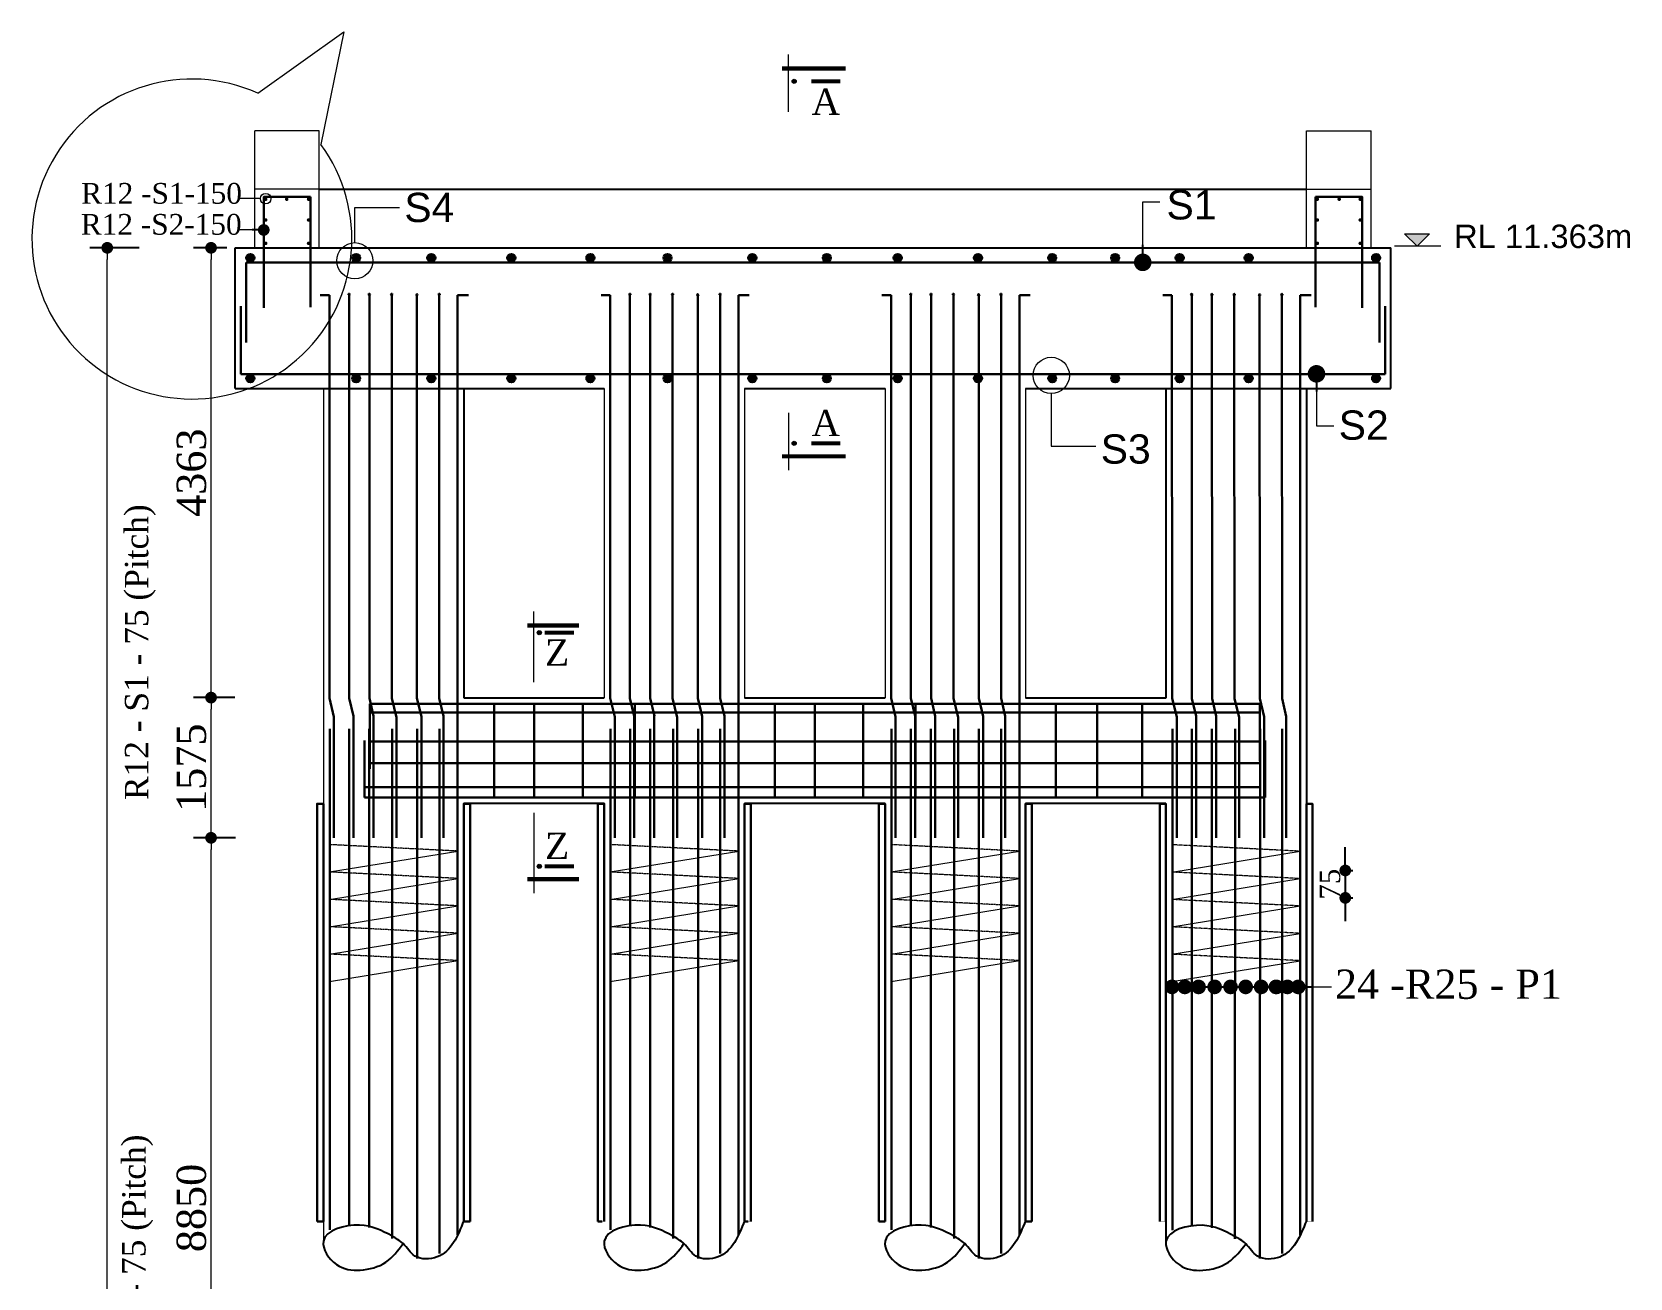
# Model space of a CAD drawing. Header units: millimetres. Extents: x -684453 to 35267, y -286696 to 273430.
# Drawn here: x -561162 to -547506, y 108994 to 119638 of the extents above; entities that cross this region are included whole.
import ezdxf

# ---------------------------------------------------------------- set-up
doc = ezdxf.new("R2010")
doc.units = ezdxf.units.MM
doc.header["$PDMODE"] = 2
doc.linetypes.add('DASHEDX2', pattern=[38.1, 25.4, -12.7])
doc.linetypes.add('HIDDEN', pattern=[9.525, 6.35, -3.175])
doc.layers.get('Defpoints').update_dxf_attribs({"lineweight": 13})
for name, color, linetype, lineweight in [('Abutment W Line', 30, 'Continuous', 18), ('Ber', 12, 'Continuous', 30), ('Binder', 136, 'Continuous', 15), ('BODER', 1, 'Continuous', 30), ('dim', 4, 'Continuous', 25), ('Dimision', 4, 'Continuous', 9), ('Pile', 11, 'Continuous', 15), ('Pire Line', 11, 'Continuous', 25), ('Reinf.', 12, 'Continuous', 30), ('Rod', 12, 'Continuous', 30), ('Steel Casing', 70, 'Continuous', 30), ('Text', 7, 'Continuous', 15)]:
    doc.layers.add(name, color=color, linetype=linetype, lineweight=lineweight)
doc.styles.add('ROMANS', font='arial.ttf', dxfattribs={"height": 200})
doc.styles.get("Standard").update_dxf_attribs({"font": 'times.ttf'})
doc.dimstyles.new('ISO-25', dxfattribs={"dimtxt": 175, "dimasz": 100, "dimexe": 65, "dimexo": 115.625, "dimgap": 40, "dimtad": 1, "dimtoh": 1, "dimdec": 0, "dimtxsty": 'Standard', "dimblk": 'DOT', "dimcen": 300, "dimclrd": 256, "dimclre": 256, "dimclrt": 256, "dimadec": 0, "dimazin": 0, "dimtfac": 1, "dimtdec": 0, "dimtix": 1, "dimtmove": 0, "dimatfit": 3, "dimldrblk": 'DOT', "dimfxl": 75, "dimlwd": -1, "dimarcsym": 0})

# ---------------------------------------------------------------- blocks, each defined once
blk = doc.blocks.new('_Dot')
at = {"color": 0, "linetype": 'ByBlock', "lineweight": -2}
blk.add_line((-0.5, 0), (-1, 0), dxfattribs=at)
at = {"color": 0, "linetype": 'ByBlock', "const_width": 0.5}
blk.add_lwpolyline([(-0.25, 0, 1), (0.25, 0, 1)], format="xyb", close=True, dxfattribs=at)
blk = doc.blocks.new('rod')
at = {"layer": 'Rod', "ltscale": 10, "const_width": 15}
blk.add_lwpolyline([(-7.5, 0, 1), (7.5, 0, 1)], format="xyb", close=True, dxfattribs=at)
blk = doc.blocks.new('*D488')
at = {"layer": 'Defpoints', "color": 0, "ltscale": 3, "transparency": 16777216}
for p in [(-559631, 113952), (-559313, 113952), (-559308, 112754)]:
    blk.add_point(p, dxfattribs=at)
at = {"layer": 'Dimision', "color": 1, "lineweight": -2, "ltscale": 3, "transparency": 16777216}
for p, q in [((-559429, 113952), (-559781, 113952)), ((-559423, 112754), (-559781, 112754))]:
    blk.add_line(p, q, dxfattribs=at)
at = {"layer": 'Dimision', "ltscale": 3, "transparency": 16777216}
blk.add_line((-559631, 112854), (-559631, 113852), dxfattribs=at)
at = {"layer": 'Dimision', "ltscale": 3, "transparency": 16777216, "xscale": 100, "yscale": 100, "zscale": 100}
for p, rotation in [((-559631, 113952), 90), ((-559631, 112754), 270)]:
    blk.add_blockref('_Dot', p, dxfattribs=dict(at, rotation=rotation))
at = {"layer": 'Dimision', "ltscale": 3, "transparency": 16777216, "insert": (-559798, 113353), "char_height": 250, "attachment_point": 5, "rotation": 90}
blk.add_mtext('1575', dxfattribs=at)
blk = doc.blocks.new('*D491')
at = {"layer": 'Defpoints', "color": 0, "ltscale": 3, "transparency": 16777216}
for p in [(-559631, 112754), (-559308, 112754), (-559337, 106431)]:
    blk.add_point(p, dxfattribs=at)
at = {"layer": 'Dimision', "color": 1, "lineweight": -2, "ltscale": 3, "transparency": 16777216}
for p, q in [((-559423, 112754), (-559781, 112754)), ((-559452, 106431), (-559781, 106431))]:
    blk.add_line(p, q, dxfattribs=at)
at = {"layer": 'Dimision', "ltscale": 3, "transparency": 16777216}
blk.add_line((-559631, 106531), (-559631, 112654), dxfattribs=at)
at = {"layer": 'Dimision', "ltscale": 3, "transparency": 16777216, "xscale": 100, "yscale": 100, "zscale": 100}
for p, rotation in [((-559631, 112754), 90), ((-559631, 106431), 270)]:
    blk.add_blockref('_Dot', p, dxfattribs=dict(at, rotation=rotation))
at = {"layer": 'Dimision', "ltscale": 3, "transparency": 16777216, "insert": (-559798, 109592), "char_height": 250, "attachment_point": 5, "rotation": 90}
blk.add_mtext('8850', dxfattribs=at)
blk = doc.blocks.new('*D492')
at = {"layer": 'Defpoints', "color": 0, "ltscale": 3, "transparency": 16777216}
for p in [(-559631, 117794), (-559379, 117794), (-559313, 113952)]:
    blk.add_point(p, dxfattribs=at)
at = {"layer": 'Dimision', "color": 1, "lineweight": -2, "ltscale": 3, "transparency": 16777216}
for p, q in [((-559495, 117794), (-559781, 117794)), ((-559429, 113952), (-559781, 113952))]:
    blk.add_line(p, q, dxfattribs=at)
at = {"layer": 'Dimision', "ltscale": 3, "transparency": 16777216}
blk.add_line((-559631, 114052), (-559631, 117694), dxfattribs=at)
at = {"layer": 'Dimision', "ltscale": 3, "transparency": 16777216, "xscale": 100, "yscale": 100, "zscale": 100}
for p, rotation in [((-559631, 117794), 90), ((-559631, 113952), 270)]:
    blk.add_blockref('_Dot', p, dxfattribs=dict(at, rotation=rotation))
at = {"layer": 'Dimision', "ltscale": 3, "transparency": 16777216, "insert": (-559798, 115873), "char_height": 250, "attachment_point": 5, "rotation": 90}
blk.add_mtext('4363', dxfattribs=at)
blk = doc.blocks.new('*D494')
at = {"layer": 'Defpoints', "color": 0, "ltscale": 3, "transparency": 16777216}
for p in [(-560518, 117794), (-560131, 117794), (-559964, 88119)]:
    blk.add_point(p, dxfattribs=at)
at = {"layer": 'Dimision', "color": 1, "lineweight": -2, "ltscale": 3, "transparency": 16777216}
for p, q in [((-560246, 117794), (-560668, 117794)), ((-560079, 88119), (-560668, 88119))]:
    blk.add_line(p, q, dxfattribs=at)
at = {"layer": 'Dimision', "ltscale": 3, "transparency": 16777216}
blk.add_line((-560518, 88219), (-560518, 117694), dxfattribs=at)
at = {"layer": 'Dimision', "ltscale": 3, "transparency": 16777216, "xscale": 100, "yscale": 100, "zscale": 100}
for p, rotation in [((-560518, 117794), 90), ((-560518, 88119), 270)]:
    blk.add_blockref('_Dot', p, dxfattribs=dict(at, rotation=rotation))
at = {"layer": 'Dimision', "ltscale": 3, "transparency": 16777216, "insert": (-560685, 102956), "char_height": 250, "attachment_point": 5, "rotation": 90}
blk.add_mtext('51363', dxfattribs=at)
blk = doc.blocks.new('*D484')
at = {"layer": 'Defpoints', "color": 0, "ltscale": 3, "transparency": 16777216}
for p in [(-550246, 112475), (-550246, 112241), (-549939, 112241)]:
    blk.add_point(p, dxfattribs=at)
at = {"layer": 'Pire Line', "linetype": 'Continuous', "ltscale": 3, "transparency": 16777216}
for p, q in [((-549939, 112575), (-549939, 112675)), ((-549939, 112475), (-549939, 112241)), ((-549939, 112141), (-549939, 112041))]:
    blk.add_line(p, q, dxfattribs=at)
at = {"layer": 'Pire Line', "linetype": 'Continuous', "lineweight": -2, "ltscale": 3, "transparency": 16777216}
for p, q in [((-549974, 112475), (-549874, 112475)), ((-549974, 112241), (-549874, 112241))]:
    blk.add_line(p, q, dxfattribs=at)
at = {"layer": 'Pire Line', "ltscale": 3, "transparency": 16777216, "xscale": 100, "yscale": 100, "zscale": 100}
for p, rotation in [((-549939, 112475), 270), ((-549939, 112241), 90)]:
    blk.add_blockref('_Dot', p, dxfattribs=dict(at, rotation=rotation))
at = {"layer": 'Pire Line', "ltscale": 3, "transparency": 16777216, "insert": (-550069, 112358), "char_height": 175, "attachment_point": 5, "rotation": 90}
blk.add_mtext('75', dxfattribs=at)

msp = doc.modelspace()

# ---------------------------------------------------------------- hatches: boundary and pattern name
at = {"layer": 'Dimision', "ltscale": 5}
msp.add_hatch(color=256, dxfattribs=at).paths.add_polyline_path([(-549431.9, 117914.7), (-549219.7, 117914.7), (-549325.8, 117808.6)])
at = {"layer": 'Pire Line', "ltscale": 3}
h = msp.add_hatch(color=256, dxfattribs=at)
h.set_gradient(color1=(238, 17, 46), color2=(219, 15, 42), one_color=1, tint=0.46, name='INVCYLINDER')
h.paths.add_polyline_path([(-559329.8, 117708.7, 1), (-559259.9, 117708.7, 1)])
h = msp.add_hatch(color=256, dxfattribs=at)
h.set_gradient(color1=(238, 17, 46), color2=(219, 15, 42), one_color=1, tint=0.46, name='INVCYLINDER')
h.paths.add_polyline_path([(-558426.1, 117708.7, 1), (-558356.2, 117708.7, 1)])
h = msp.add_hatch(color=256, dxfattribs=at)
h.set_gradient(color1=(238, 17, 46), color2=(219, 15, 42), one_color=1, tint=0.46, name='INVCYLINDER')
h.paths.add_polyline_path([(-557784, 117708.7, 1), (-557714.1, 117708.7, 1)])
h = msp.add_hatch(color=256, dxfattribs=at)
h.set_gradient(color1=(238, 17, 46), color2=(219, 15, 42), one_color=1, tint=0.46, name='INVCYLINDER')
h.paths.add_polyline_path([(-557099.9, 117708.7, 1), (-557030, 117708.7, 1)])
h = msp.add_hatch(color=256, dxfattribs=at)
h.set_gradient(color1=(238, 17, 46), color2=(219, 15, 42), one_color=1, tint=0.46, name='INVCYLINDER')
h.paths.add_polyline_path([(-556424.4, 117708.7, 1), (-556354.5, 117708.7, 1)])
h = msp.add_hatch(color=256, dxfattribs=at)
h.set_gradient(color1=(238, 17, 46), color2=(219, 15, 42), one_color=1, tint=0.46, name='INVCYLINDER')
h.paths.add_polyline_path([(-555766.1, 117708.7, 1), (-555696.2, 117708.7, 1)])
h = msp.add_hatch(color=256, dxfattribs=at)
h.set_gradient(color1=(238, 17, 46), color2=(219, 15, 42), one_color=1, tint=0.46, name='INVCYLINDER')
h.paths.add_polyline_path([(-555040.9, 117708.7, 1), (-554971, 117708.7, 1)])
h = msp.add_hatch(color=256, dxfattribs=at)
h.set_gradient(color1=(238, 17, 46), color2=(219, 15, 42), one_color=1, tint=0.46, name='INVCYLINDER')
h.paths.add_polyline_path([(-554404.2, 117708.7, 1), (-554334.3, 117708.7, 1)])
h = msp.add_hatch(color=256, dxfattribs=at)
h.set_gradient(color1=(238, 17, 46), color2=(219, 15, 42), one_color=1, tint=0.46, name='INVCYLINDER')
h.paths.add_polyline_path([(-553798.4, 117708.7, 1), (-553728.5, 117708.7, 1)])
h = msp.add_hatch(color=256, dxfattribs=at)
h.set_gradient(color1=(238, 17, 46), color2=(219, 15, 42), one_color=1, tint=0.46, name='INVCYLINDER')
h.paths.add_polyline_path([(-553112.1, 117708.7, 1), (-553042.2, 117708.7, 1)])
h = msp.add_hatch(color=256, dxfattribs=at)
h.set_gradient(color1=(238, 17, 46), color2=(219, 15, 42), one_color=1, tint=0.46, name='INVCYLINDER')
h.paths.add_polyline_path([(-552478.2, 117708.7, 1), (-552408.3, 117708.7, 1)])
h = msp.add_hatch(color=256, dxfattribs=at)
h.set_gradient(color1=(238, 17, 46), color2=(219, 15, 42), one_color=1, tint=0.46, name='INVCYLINDER')
h.paths.add_polyline_path([(-551940.2, 117708.7, 1), (-551870.3, 117708.7, 1)])
h = msp.add_hatch(color=256, dxfattribs=at)
h.set_gradient(color1=(238, 17, 46), color2=(219, 15, 42), one_color=1, tint=0.46, name='INVCYLINDER')
h.paths.add_polyline_path([(-551389.8, 117708.7, 1), (-551319.9, 117708.7, 1)])
h = msp.add_hatch(color=256, dxfattribs=at)
h.set_gradient(color1=(238, 17, 46), color2=(219, 15, 42), one_color=1, tint=0.46, name='INVCYLINDER')
h.paths.add_polyline_path([(-550799.8, 117708.7, 1), (-550729.9, 117708.7, 1)])
h = msp.add_hatch(color=256, dxfattribs=at)
h.set_gradient(color1=(238, 17, 46), color2=(219, 15, 42), one_color=1, tint=0.46, name='INVCYLINDER')
h.paths.add_polyline_path([(-549710.7, 117708.7, 1), (-549640.8, 117708.7, 1)])
h = msp.add_hatch(color=256, dxfattribs=at)
h.set_gradient(color1=(238, 17, 46), color2=(219, 15, 42), one_color=1, tint=0.46, name='INVCYLINDER')
h.paths.add_polyline_path([(-559329.8, 116678.7, -1), (-559259.9, 116678.7, -1)])
h = msp.add_hatch(color=256, dxfattribs=at)
h.set_gradient(color1=(238, 17, 46), color2=(219, 15, 42), one_color=1, tint=0.46, name='INVCYLINDER')
h.paths.add_polyline_path([(-558426.1, 116678.7, -1), (-558356.2, 116678.7, -1)])
h = msp.add_hatch(color=256, dxfattribs=at)
h.set_gradient(color1=(238, 17, 46), color2=(219, 15, 42), one_color=1, tint=0.46, name='INVCYLINDER')
h.paths.add_polyline_path([(-557784, 116678.7, -1), (-557714.1, 116678.7, -1)])
h = msp.add_hatch(color=256, dxfattribs=at)
h.set_gradient(color1=(238, 17, 46), color2=(219, 15, 42), one_color=1, tint=0.46, name='INVCYLINDER')
h.paths.add_polyline_path([(-557099.9, 116678.7, -1), (-557030, 116678.7, -1)])
h = msp.add_hatch(color=256, dxfattribs=at)
h.set_gradient(color1=(238, 17, 46), color2=(219, 15, 42), one_color=1, tint=0.46, name='INVCYLINDER')
h.paths.add_polyline_path([(-556424.4, 116678.7, -1), (-556354.5, 116678.7, -1)])
h = msp.add_hatch(color=256, dxfattribs=at)
h.set_gradient(color1=(238, 17, 46), color2=(219, 15, 42), one_color=1, tint=0.46, name='INVCYLINDER')
h.paths.add_polyline_path([(-555766.1, 116678.7, -1), (-555696.2, 116678.7, -1)])
h = msp.add_hatch(color=256, dxfattribs=at)
h.set_gradient(color1=(238, 17, 46), color2=(219, 15, 42), one_color=1, tint=0.46, name='INVCYLINDER')
h.paths.add_polyline_path([(-555040.9, 116678.7, -1), (-554971, 116678.7, -1)])
h = msp.add_hatch(color=256, dxfattribs=at)
h.set_gradient(color1=(238, 17, 46), color2=(219, 15, 42), one_color=1, tint=0.46, name='INVCYLINDER')
h.paths.add_polyline_path([(-554404.2, 116678.7, -1), (-554334.3, 116678.7, -1)])
h = msp.add_hatch(color=256, dxfattribs=at)
h.set_gradient(color1=(238, 17, 46), color2=(219, 15, 42), one_color=1, tint=0.46, name='INVCYLINDER')
h.paths.add_polyline_path([(-553798.4, 116678.7, -1), (-553728.5, 116678.7, -1)])
h = msp.add_hatch(color=256, dxfattribs=at)
h.set_gradient(color1=(238, 17, 46), color2=(219, 15, 42), one_color=1, tint=0.46, name='INVCYLINDER')
h.paths.add_polyline_path([(-553112.1, 116678.7, -1), (-553042.2, 116678.7, -1)])
h = msp.add_hatch(color=256, dxfattribs=at)
h.set_gradient(color1=(238, 17, 46), color2=(219, 15, 42), one_color=1, tint=0.46, name='INVCYLINDER')
h.paths.add_polyline_path([(-552478.2, 116678.7, -1), (-552408.3, 116678.7, -1)])
h = msp.add_hatch(color=256, dxfattribs=at)
h.set_gradient(color1=(238, 17, 46), color2=(219, 15, 42), one_color=1, tint=0.46, name='INVCYLINDER')
h.paths.add_polyline_path([(-551940.2, 116678.7, -1), (-551870.3, 116678.7, -1)])
h = msp.add_hatch(color=256, dxfattribs=at)
h.set_gradient(color1=(238, 17, 46), color2=(219, 15, 42), one_color=1, tint=0.46, name='INVCYLINDER')
h.paths.add_polyline_path([(-551389.8, 116678.7, -1), (-551319.9, 116678.7, -1)])
h = msp.add_hatch(color=256, dxfattribs=at)
h.set_gradient(color1=(238, 17, 46), color2=(219, 15, 42), one_color=1, tint=0.46, name='INVCYLINDER')
h.paths.add_polyline_path([(-550799.8, 116678.7, -1), (-550729.9, 116678.7, -1)])
h = msp.add_hatch(color=256, dxfattribs=at)
h.set_gradient(color1=(238, 17, 46), color2=(219, 15, 42), one_color=1, tint=0.46, name='INVCYLINDER')
h.paths.add_polyline_path([(-549710.7, 116678.7, -1), (-549640.8, 116678.7, -1)])
at = {"layer": 'Reinf.', "ltscale": 5}
for points in [[(-558457.6, 117396.1, 1), (-558445.6, 117396.1, 1)], [(-558284.8, 117396.1, 1), (-558272.8, 117396.1, 1)], [(-558093.8, 117396.1, 1), (-558081.8, 117396.1, 1)], [(-557877.7, 117392.4, 1), (-557865.7, 117392.4, 1)], [(-557687.2, 117396.1, 1), (-557675.2, 117396.1, 1)], [(-556057.7, 117396, 1), (-556045.7, 117396, 1)], [(-555884.9, 117396, 1), (-555872.9, 117396, 1)], [(-555693.9, 117396, 1), (-555681.9, 117396, 1)], [(-555477.7, 117392.2, 1), (-555465.7, 117392.2, 1)], [(-555287.2, 117396, 1), (-555275.2, 117396, 1)], [(-553657.7, 117396, 1), (-553645.7, 117396, 1)], [(-553484.9, 117396, 1), (-553472.9, 117396, 1)], [(-553293.9, 117396, 1), (-553281.9, 117396, 1)], [(-553077.7, 117392.2, 1), (-553065.7, 117392.2, 1)], [(-552887.2, 117396, 1), (-552875.2, 117396, 1)], [(-551257.6, 117395, 1), (-551245.6, 117395, 1)], [(-551084.8, 117395, 1), (-551072.8, 117395, 1)], [(-550893.8, 117395, 1), (-550881.8, 117395, 1)], [(-550677.7, 117391.3, 1), (-550665.7, 117391.3, 1)], [(-550487.2, 117395, 1), (-550475.2, 117395, 1)]]:
    msp.add_hatch(color=256, dxfattribs=at).paths.add_polyline_path(points)
at = {"layer": 'Text'}
for points in [[(-554630.6, 119216, 1), (-554666.5, 119216, 1)], [(-554630.6, 116123.6, -1), (-554666.5, 116123.6, -1)], [(-556808.1, 114506.1, 1), (-556844, 114506.1, 1)], [(-556808.1, 112510.9, -1), (-556844, 112510.9, -1)]]:
    msp.add_hatch(color=256, dxfattribs=at).paths.add_polyline_path(points)

# ---------------------------------------------------------------- linework, layer by layer
at = {"layer": 'Abutment W Line'}
for p, q in [((-559256.4, 118293.7), (-559256.4, 118793.7)), ((-558706.4, 118793.7), (-559256.4, 118793.7)), ((-558706.4, 118293.7), (-558706.4, 118793.7)), ((-550269.2, 118293.7), (-550269.2, 118793.7)), ((-550269.2, 118793.7), (-549719.2, 118793.7)), ((-549719.2, 118293.7), (-549719.2, 118793.7)), ((-559256.4, 117793.7), (-559256.4, 118293.7)), ((-558706.4, 118293.7), (-559256.4, 118293.7)), ((-558706.4, 117793.7), (-558706.4, 118293.7)), ((-550269.2, 117793.7), (-550269.2, 118293.7)), ((-550269.2, 118293.7), (-549719.2, 118293.7)), ((-549719.2, 117793.7), (-549719.2, 118293.7))]:
    msp.add_line(p, q, dxfattribs=at)
at = {"layer": 'Ber', "ltscale": 0.02}
for points in [[(-559181.4, 117280.6), (-559181.4, 118228.8), (-558781.4, 118228.8)], [(-558781.4, 117286.5), (-558781.4, 118228.8)], [(-550194.2, 117286.5), (-550194.2, 118228.8)], [(-549794.2, 117280.6), (-549794.2, 118228.8), (-550194.2, 118228.8)]]:
    msp.add_lwpolyline(points, dxfattribs=at)
at = {"layer": 'Binder', "linetype": 'DASHEDX2', "ltscale": 0.007}
for p, q in [((-557521.9, 112640.6), (-558619.9, 112696.1)), ((-555122, 112640.4), (-556219.9, 112696)), ((-552722, 112640.4), (-553819.9, 112696)), ((-550323.9, 112639.5), (-551421.9, 112695.1)), ((-557521.9, 112406.8), (-558619.9, 112462.3)), ((-555122, 112406.6), (-556219.9, 112462.2)), ((-552722, 112406.6), (-553819.9, 112462.2)), ((-550323.9, 112405.7), (-551421.9, 112461.3)), ((-557521.9, 112172.9), (-558619.9, 112228.5)), ((-555122, 112172.8), (-556219.9, 112228.4)), ((-552722, 112172.8), (-553819.9, 112228.4)), ((-550323.9, 112171.9), (-551421.9, 112227.5)), ((-557521.9, 111939.1), (-558619.9, 111994.7)), ((-555122, 111939), (-556219.9, 111994.6)), ((-552722, 111939), (-553819.9, 111994.6)), ((-550323.9, 111938.1), (-551421.9, 111993.7)), ((-557521.9, 111705.3), (-558619.9, 111760.9)), ((-555122, 111705.2), (-556219.9, 111760.8)), ((-552722, 111705.2), (-553819.9, 111760.8)), ((-550323.9, 111704.3), (-551421.9, 111759.9))]:
    msp.add_line(p, q, dxfattribs=at)
at = {"layer": 'Binder', "ltscale": 5}
for p, q in [((-558619.9, 112462.3), (-557521.9, 112640.6)), ((-556219.9, 112462.2), (-555122, 112640.4)), ((-553819.9, 112462.2), (-552722, 112640.4)), ((-551421.9, 112461.3), (-550323.9, 112639.5)), ((-558619.9, 112228.5), (-557521.9, 112406.8)), ((-556219.9, 112228.4), (-555122, 112406.6)), ((-553819.9, 112228.4), (-552722, 112406.6)), ((-551421.9, 112227.5), (-550323.9, 112405.7)), ((-558619.9, 111994.7), (-557521.9, 112172.9)), ((-556219.9, 111994.6), (-555122, 112172.8)), ((-553819.9, 111994.6), (-552722, 112172.8)), ((-551421.9, 111993.7), (-550323.9, 112171.9)), ((-558619.9, 111760.9), (-557521.9, 111939.1)), ((-556219.9, 111760.8), (-555122, 111939)), ((-553819.9, 111760.8), (-552722, 111939)), ((-551421.9, 111759.9), (-550323.9, 111938.1)), ((-558619.9, 111527.1), (-557521.9, 111705.3)), ((-556219.9, 111527), (-555122, 111705.2)), ((-553819.9, 111527), (-552722, 111705.2)), ((-551421.9, 111526.1), (-550323.9, 111704.3))]:
    msp.add_line(p, q, dxfattribs=at)
at = {"layer": 'BODER', "color": 7, "lineweight": 9, "ltscale": 5}
msp.add_lwpolyline([(-559231.9, 119114.4), (-558495.3, 119637.8), (-558692.9, 118677.4)], dxfattribs=at)
msp.add_arc((-559794.9, 117869.1), 1366.6, 65.67278, 36.25945, dxfattribs=at)
at = {"layer": 'dim', "ltscale": 30}
for points in [[(-557471.5, 109483.9), (-557699.1, 109174), (-557888.9, 109181.4), (-557990.1, 109287.4), (-558087.5, 109353.3), (-558361.7, 109445.1), (-558671.5, 109307.8), (-558559.3, 109109), (-558356.5, 109061.3), (-558137.4, 109130), (-557990.1, 109287.4)], [(-555071.5, 109483.7), (-555299.1, 109173.9), (-555489, 109181.3), (-555590.2, 109287.3), (-555687.5, 109353.2), (-555961.8, 109445), (-556271.5, 109307.6), (-556159.4, 109108.9), (-555956.5, 109061.2), (-555737.4, 109129.9), (-555590.2, 109287.3)], [(-552671.5, 109483.7), (-552899.1, 109173.9), (-553089, 109181.3), (-553190.2, 109287.3), (-553287.5, 109353.2), (-553561.8, 109445), (-553871.5, 109307.6), (-553759.4, 109108.9), (-553556.5, 109061.2), (-553337.4, 109129.9), (-553190.2, 109287.3)], [(-550271.5, 109482.8), (-550499.1, 109172.9), (-550688.9, 109180.4), (-550790.1, 109286.3), (-550887.5, 109352.2), (-551161.7, 109444), (-551471.5, 109306.7), (-551359.3, 109107.9), (-551156.5, 109060.2), (-550937.4, 109128.9), (-550790.1, 109286.3)]]:
    msp.add_spline(points, degree=3, dxfattribs=at)
at = {"layer": 'Dimision', "ltscale": 3}
for p, q in [((-554696.7, 118954.9), (-554696.7, 119444.8)), ((-554696.7, 116384.7), (-554696.7, 115894.7)), ((-556874.2, 114084.1), (-556874.2, 114686.8)), ((-556874.2, 112966.2), (-556874.2, 112282))]:
    msp.add_line(p, q, dxfattribs=at)
at = {"layer": 'Dimision', "lineweight": 20}
msp.add_line((-559209.2, 118214.2), (-559390.2, 118214.2), dxfattribs=at)
at = {"layer": 'Dimision', "ltscale": 5}
for p, q in [((-558402.4, 117838.1), (-558402.4, 118138.7)), ((-558402.4, 118138.7), (-558020.4, 118138.7)), ((-551669.1, 118185.6), (-551522.7, 118185.6)), ((-549122.6, 117808.6), (-549519.4, 117808.6)), ((-552451.4, 116549.2), (-552451.4, 116100.3)), ((-550184.5, 116274.2), (-550038.1, 116274.2)), ((-552451.4, 116100.3), (-552069.4, 116100.3)), ((-550057.5, 111480.6), (-550057.5, 111480.6)), ((-550057.5, 111480.6), (-550057.5, 111480.6))]:
    msp.add_line(p, q, dxfattribs=at)
msp.add_lwpolyline([(-549431.9, 117914.7), (-549219.7, 117914.7), (-549325.8, 117808.6)], close=True, dxfattribs=at)
at = {"layer": 'Dimision', "lineweight": 20}
msp.add_circle((-559164.3, 118214.2), 44.9, dxfattribs=at)
at = {"layer": 'Dimision', "ltscale": 5}
for centre in [(-558402.4, 117683.3), (-552451.4, 116704.1)]:
    msp.add_circle(centre, 154.8, dxfattribs=at)
at = {"layer": 'Pile', "ltscale": 3}
for p, q in [((-558671.5, 116593.7), (-558671.5, 109268.4)), ((-558671.5, 116593.7), (-558671.5, 109268.4)), ((-556271.5, 116593.7), (-556271.5, 113948.8)), ((-555071.5, 116593.7), (-555071.5, 113948.8)), ((-553871.5, 116593.7), (-553871.5, 113948.8)), ((-552671.5, 116593.7), (-552671.5, 113948.8)), ((-550271.5, 116593.7), (-550271.8, 109477.3))]:
    msp.add_line(p, q, dxfattribs=at)
at = {"layer": 'Pire Line', "ltscale": 3}
for p, q in [((-558706.4, 118293.7), (-550269.2, 118293.7)), ((-559426.3, 117793.7), (-549549.3, 117793.7)), ((-559426.3, 116593.7), (-559426.3, 117793.7)), ((-549549.3, 116593.7), (-549549.3, 117793.7)), ((-549549.3, 116593.7), (-549549.3, 117793.7)), ((-559426.3, 116593.7), (-556271.5, 116593.7)), ((-557471.5, 116593.7), (-557471.5, 113948.8)), ((-555071.5, 116593.7), (-553871.5, 116593.7)), ((-552671.5, 116593.7), (-549549.3, 116593.7)), ((-551471.5, 116592.6), (-551471.5, 113947.7)), ((-550271.5, 116592.6), (-550271.5, 109482.8)), ((-557471.5, 113948.8), (-556271.5, 113948.8)), ((-555071.5, 113948.8), (-553871.5, 113948.8)), ((-552671.5, 113948.8), (-551471.5, 113948.8)), ((-557471.5, 113048.8), (-556271.5, 113048.8)), ((-557471.5, 113048.8), (-557471.5, 109483.9)), ((-555071.6, 113048.8), (-553871.5, 113048.8)), ((-555071.5, 113048.7), (-555071.5, 109483.7)), ((-552671.5, 113048.8), (-551471.5, 113048.8)), ((-552671.5, 113048.7), (-552671.5, 109483.7)), ((-551471.5, 113047.7), (-551471.5, 109270.9)), ((-551471.5, 113047.7), (-551471.5, 109270.9))]:
    msp.add_line(p, q, dxfattribs=at)
at = {"layer": 'Pire Line', "color": 1, "ltscale": 3}
for centre in [(-559294.9, 117708.7), (-558391.1, 117708.7), (-557749.1, 117708.7), (-557064.9, 117708.7), (-556389.4, 117708.7), (-555731.2, 117708.7), (-555006, 117708.7), (-554369.2, 117708.7), (-553763.5, 117708.7), (-553077.2, 117708.7), (-552443.2, 117708.7), (-551905.3, 117708.7), (-551354.8, 117708.7), (-550764.8, 117708.7), (-549675.8, 117708.7), (-559294.9, 116678.7), (-558391.1, 116678.7), (-557749.1, 116678.7), (-557064.9, 116678.7), (-556389.4, 116678.7), (-555731.2, 116678.7), (-555006, 116678.7), (-554369.2, 116678.7), (-553763.5, 116678.7), (-553077.2, 116678.7), (-552443.2, 116678.7), (-551905.3, 116678.7), (-551354.8, 116678.7), (-550764.8, 116678.7), (-549675.8, 116678.7)]:
    msp.add_circle(centre, 34.9, dxfattribs=at)
at = {"layer": 'Reinf.', "ltscale": 5}
for p, q in [((-558619.9, 117390.2), (-558698.9, 117390.2)), ((-558451.6, 113946.5), (-558451.6, 117396.1)), ((-558278.6, 113946.5), (-558278.6, 117394.2)), ((-558087.8, 113946.5), (-558087.8, 117396.1)), ((-557871.7, 113946.5), (-557871.7, 117396.1)), ((-557523.9, 117390.2), (-557431.8, 117390.2)), ((-556219.9, 117390.1), (-556299, 117390.1)), ((-556051.7, 113946.3), (-556051.7, 117396)), ((-555878.7, 113946.3), (-555878.7, 117394.1)), ((-555687.9, 113946.3), (-555687.9, 117396)), ((-555471.7, 113946.3), (-555471.7, 117396)), ((-555124, 117390.1), (-555031.8, 117390.1)), ((-553819.9, 117390.1), (-553899, 117390.1)), ((-553651.7, 113946.3), (-553651.7, 117396)), ((-553478.7, 113946.3), (-553478.7, 117394.1)), ((-553287.9, 113946.3), (-553287.9, 117396)), ((-553071.7, 113946.3), (-553071.7, 117396)), ((-552724, 117390.1), (-552631.8, 117390.1)), ((-551419.9, 117389.1), (-551498.9, 117389.1)), ((-551250.4, 113945.4), (-551251.6, 117395)), ((-551077.4, 113945.4), (-551078.6, 117393.1)), ((-550886.6, 113945.4), (-550887.8, 117395)), ((-550670.5, 113945.4), (-550671.7, 117395)), ((-550323.9, 117389.1), (-550231.8, 117389.1)), ((-558619.9, 113946.5), (-558581, 113787.9)), ((-558451.6, 113946.5), (-558415.3, 113794.5)), ((-558278.6, 113946.5), (-558242.3, 113794.5)), ((-558087.8, 113946.5), (-558047, 113782.7)), ((-557871.7, 113946.5), (-557833.5, 113789.7)), ((-557681, 113946.5), (-557644.1, 113792.9)), ((-556219.9, 113946.3), (-556181.1, 113787.8)), ((-556051.7, 113946.3), (-556015.4, 113794.4)), ((-555878.7, 113946.3), (-555842.4, 113794.4)), ((-555687.9, 113946.3), (-555647, 113782.6)), ((-555471.7, 113946.3), (-555433.6, 113789.6)), ((-555281, 113946.3), (-555244.1, 113792.8)), ((-553819.9, 113946.3), (-553781.1, 113787.8)), ((-553651.7, 113946.3), (-553615.4, 113794.4)), ((-553478.7, 113946.3), (-553442.4, 113794.4)), ((-553287.9, 113946.3), (-553247, 113782.6)), ((-553071.7, 113946.3), (-553033.6, 113789.6)), ((-552881, 113946.3), (-552844.1, 113792.8)), ((-551418.7, 113945.4), (-551379.8, 113786.8)), ((-551250.4, 113945.4), (-551214.1, 113793.4)), ((-551077.4, 113945.4), (-551041.1, 113793.4)), ((-550886.6, 113945.4), (-550845.8, 113781.6)), ((-550670.5, 113945.4), (-550632.3, 113788.6)), ((-550479.8, 113945.4), (-550442.9, 113791.8)), ((-558581, 112754.1), (-558581, 113787.9)), ((-558415.3, 112754.1), (-558415.3, 113794.5)), ((-558244.3, 112754.1), (-558244.3, 113799.6)), ((-558047, 112754.1), (-558047, 113782.7)), ((-557833.5, 112754.1), (-557833.5, 113789.7)), ((-557644.1, 112754.1), (-557644.1, 113792.9)), ((-556181.1, 112754), (-556181.1, 113787.8)), ((-556015.4, 112754), (-556015.4, 113794.4)), ((-555844.3, 112754), (-555844.3, 113799.5)), ((-555647, 112754), (-555647, 113782.6)), ((-555433.6, 112754), (-555433.6, 113789.6)), ((-555244.1, 112754), (-555244.1, 113792.8)), ((-553781.1, 112754), (-553781.1, 113787.8)), ((-553615.4, 112754), (-553615.4, 113794.4)), ((-553444.3, 112754), (-553444.3, 113799.5)), ((-553247, 112754), (-553247, 113782.6)), ((-553033.6, 112754), (-553033.6, 113789.6)), ((-552844.1, 112754), (-552844.1, 113792.8)), ((-551379.8, 112753.1), (-551379.8, 113786.8)), ((-551214.1, 112753.1), (-551214.1, 113793.4)), ((-551043.1, 112753.1), (-551043.1, 113798.5)), ((-550845.8, 112753.1), (-550845.8, 113781.6)), ((-550632.3, 112753.1), (-550632.3, 113788.6)), ((-550442.9, 112753.1), (-550442.9, 113791.8)), ((-558616.6, 109404.4), (-558616.6, 113684.8)), ((-558450.8, 109444.2), (-558450.8, 113684.8)), ((-558279.8, 109424.9), (-558279.8, 113684.8)), ((-558082.5, 109330.1), (-558082.5, 113684.8)), ((-557869.1, 109160.4), (-557869.1, 113684.8)), ((-557679.6, 109203.6), (-557679.6, 113684.8)), ((-556216.6, 109404.3), (-556216.6, 113684.6)), ((-556050.9, 109444.1), (-556050.9, 113684.6)), ((-555879.9, 109424.8), (-555879.9, 113684.6)), ((-555682.6, 109330), (-555682.6, 113684.6)), ((-555469.1, 109160.3), (-555469.1, 113684.6)), ((-555279.7, 109203.5), (-555279.7, 113684.6)), ((-553816.6, 109404.3), (-553816.6, 113684.6)), ((-553650.9, 109444.1), (-553650.9, 113684.6)), ((-553479.9, 109424.8), (-553479.9, 113684.6)), ((-553282.6, 109330), (-553282.6, 113684.6)), ((-553069.1, 109160.3), (-553069.1, 113684.6)), ((-552879.7, 109203.5), (-552879.7, 113684.6)), ((-551416.6, 109403.3), (-551415.4, 113683.7)), ((-551250.8, 109443.1), (-551249.6, 113683.7)), ((-551079.8, 109423.8), (-551078.6, 113683.7)), ((-550882.5, 109329.1), (-550881.3, 113683.7)), ((-550669.1, 109159.3), (-550667.8, 113683.7)), ((-550479.6, 109202.5), (-550478.4, 113683.7))]:
    msp.add_line(p, q, dxfattribs=at)
for points in [[(-558619.9, 113946.5), (-558619.9, 117390.2)], [(-557681, 113946.5), (-557681, 117396.1)], [(-557523.9, 109361.3), (-557523.9, 117390.2)], [(-556219.9, 113946.3), (-556219.9, 117390.1)], [(-555281, 113946.3), (-555281, 117396)], [(-555124, 109361.2), (-555124, 117390.1)], [(-553819.9, 113946.3), (-553819.9, 117390.1)], [(-552881, 113946.3), (-552881, 117396)], [(-552724, 109361.2), (-552724, 117390.1)], [(-551418.7, 113945.4), (-551419.9, 117389.1)], [(-550479.8, 113945.4), (-550481, 117395)], [(-550323.9, 109360.2), (-550323.9, 117389.1)]]:
    msp.add_lwpolyline(points, dxfattribs=at)
for centre in [(-558451.6, 117396.1), (-558278.8, 117396.1), (-558087.8, 117396.1), (-557871.7, 117392.4), (-557681.2, 117396.1), (-556051.7, 117396), (-555878.9, 117396), (-555687.9, 117396), (-555471.7, 117392.2), (-555281.2, 117396), (-553651.7, 117396), (-553478.9, 117396), (-553287.9, 117396), (-553071.7, 117392.2), (-552881.2, 117396), (-551251.6, 117395), (-551078.8, 117395), (-550887.8, 117395), (-550671.7, 117391.3), (-550481.2, 117395)]:
    msp.add_circle(centre, 6, dxfattribs=at)
at = {"layer": 'Rod', "ltscale": 0.1}
for p, q in [((-549645.8, 117669.8), (-559329.8, 117669.8)), ((-559329.8, 116986.6), (-559329.8, 117669.8)), ((-549645.8, 116986.6), (-549645.8, 117669.8)), ((-559376.3, 116714.6), (-559376.3, 117295.3)), ((-549599.3, 116714.6), (-549599.3, 117295.3)), ((-549599.3, 116714.6), (-559376.3, 116714.6)), ((-554269.9, 113897.9), (-558273.1, 113897.9)), ((-558273.1, 113343.9), (-558273.1, 113897.9)), ((-557211.8, 113897.9), (-557211.8, 113098.7)), ((-556869.4, 113897.9), (-556869.4, 113098.7)), ((-556454.4, 113897.9), (-556454.4, 113098.7)), ((-556011.3, 113897.9), (-556011.3, 113098.7)), ((-554814.9, 113897.9), (-554814.9, 113098.7)), ((-550669.9, 113897.3), (-554673.1, 113897.3)), ((-554472.4, 113897.9), (-554472.4, 113098.7)), ((-554057.4, 113897.9), (-554057.4, 113098.7)), ((-553611.9, 113897.3), (-553611.9, 113098.1)), ((-553611.3, 113897.9), (-553611.3, 113098.7)), ((-552411.3, 113897.3), (-552411.3, 113098.1)), ((-552060.4, 113897.3), (-552060.4, 113098.1)), ((-551675, 113897.3), (-551675, 113098.1)), ((-550669.9, 113410.3), (-550669.9, 113897.3)), ((-550671.7, 113824.8), (-558273.1, 113824.8)), ((-558319.6, 113098.7), (-558319.6, 113585.7)), ((-550671.7, 113576.8), (-558273.1, 113576.8)), ((-550623.4, 113098.1), (-550623.4, 113585.2)), ((-550671.7, 113390.6), (-558273.1, 113390.6)), ((-550671.7, 113187.7), (-558319.6, 113187.7)), ((-554223.4, 113098.7), (-558319.6, 113098.7)), ((-550623.4, 113098.1), (-554719.6, 113098.1))]:
    msp.add_line(p, q, dxfattribs=at)
at = {"layer": 'Steel Casing', "linetype": 'HIDDEN', "ltscale": 0.3}
for p, q in [((-558724.8, 109476.8), (-558671.5, 109476.8)), ((-557471.5, 109476.8), (-557418.2, 109476.8)), ((-556324.8, 109476.7), (-556271.5, 109476.7)), ((-555071.5, 109476.7), (-555018.2, 109476.7)), ((-553924.8, 109476.7), (-553871.5, 109476.7)), ((-552671.5, 109476.7), (-552618.2, 109476.7)), ((-551524.8, 109475.7), (-551471.5, 109475.7)), ((-550271.5, 109475.7), (-550218.2, 109475.7))]:
    msp.add_line(p, q, dxfattribs=at)
at = {"layer": 'Steel Casing', "linetype": 'Continuous', "ltscale": 0.3}
for points in [[(-558671.5, 109476.8), (-558671.5, 113044.9), (-558724.8, 113044.9), (-558724.8, 109476.8)], [(-557418.2, 109476.8), (-557418.1, 113044.9), (-557471.5, 113044.9), (-557471.5, 109476.8)], [(-556271.5, 109476.7), (-556271.5, 113044.8), (-556324.9, 113044.8), (-556324.9, 109476.7)], [(-555018.2, 109476.7), (-555018.2, 113044.8), (-555071.5, 113044.8), (-555071.5, 109476.7)], [(-553871.5, 109476.7), (-553871.5, 113044.8), (-553924.9, 113044.8), (-553924.9, 109476.7)], [(-552618.2, 109476.7), (-552618.2, 113044.8), (-552671.5, 113044.8), (-552671.5, 109476.7)], [(-551471.5, 109475.7), (-551471.5, 113043.8), (-551524.8, 113043.8), (-551524.8, 109475.7)], [(-550218.2, 109475.7), (-550218.1, 113043.8), (-550271.5, 113043.8), (-550271.5, 109475.7)]]:
    msp.add_lwpolyline(points, dxfattribs=at)
at = {"layer": 'Text', "const_width": 35.9}
for points in [[(-554751.5, 119326.2), (-554209.2, 119326.2)], [(-554503, 119216), (-554253.5, 119216)], [(-554503, 116123.6), (-554253.5, 116123.6)], [(-554751.5, 116013.4), (-554209.2, 116013.4)], [(-556929.1, 114568.2), (-556486.7, 114568.2)], [(-556780.6, 114506.1), (-556531.1, 114506.1)], [(-556780.6, 112510.9), (-556531.1, 112510.9)], [(-556929.1, 112400.7), (-556486.7, 112400.7)]]:
    msp.add_lwpolyline(points, dxfattribs=at)
at = {"layer": 'Text'}
for centre in [(-554648.5, 119216), (-554648.5, 116123.6), (-556826.1, 114506.1), (-556826.1, 112510.9)]:
    msp.add_circle(centre, 17.9, dxfattribs=at)

# ---------------------------------------------------------------- block references
at = {"layer": 'Text', "xscale": -1, "rotation": 269.9999999999778}
for p in [(-559164.3, 118209.2), (-558984.5, 118209.2), (-558797.9, 118209.2), (-559164.3, 118032.1), (-558797.9, 118032.1), (-559164.3, 117832.1), (-558797.9, 117832.1)]:
    msp.add_blockref('rod', p, dxfattribs=at)
at = {"layer": 'Text', "rotation": 90.00000000002224}
for p in [(-550177.7, 118209.2), (-549991.1, 118209.2), (-549811.3, 118209.2), (-550177.7, 118032.1), (-549811.3, 118032.1), (-550177.7, 117832.1), (-549811.3, 117832.1)]:
    msp.add_blockref('rod', p, dxfattribs=at)

# ---------------------------------------------------------------- texts
at = {"layer": 'Dimision', "ltscale": 3, "char_height": 200, "attachment_point": 5, "rotation": 90}
for insert in [(-560235.3, 114340), (-560258.6, 108956.6)]:
    msp.add_mtext('R12 - S1 - 75 (Pitch)', dxfattribs=dict(at, insert=insert))
at = {"layer": 'Text'}
for s, height, p in [('A', 224.2, (-554500.4, 118929.9)), ('A', 224.2, (-554500.4, 116185.5)), ('Z', 224.2, (-556777.9, 114225.1)), ('Z', 224.2, (-556777.9, 112572.8)), ('24 -R25 - P1', 250, (-550027.6, 111378.7))]:
    msp.add_text(s, height=height, dxfattribs=at).set_placement(p)
for s, p in [('R12 -S1-150', (-560741, 118170.9)), ('R12 -S2-150', (-560743.6, 117906.1))]:
    msp.add_text(s, height=176.947, rotation=360, dxfattribs=at).set_placement(p)
at = {"layer": 'Text', "style": 'ROMANS'}
msp.add_text('RL 11.363m', height=200, dxfattribs=at).set_placement((-549009.3, 117792))
at = {"layer": 'Text', "char_height": 250, "width": 8235.459, "attachment_point": 1, "style": 'ROMANS'}
for s, insert in [('S4', (-557979.7, 118263.9)), ('S1', (-551466.6, 118286.5)), ('S2', (-549995.3, 116404.6)), ('S3', (-552028.7, 116200.5))]:
    msp.add_mtext(s, dxfattribs=dict(at, insert=insert))

# ---------------------------------------------------------------- dimensions: what is measured, and where the dimension line sits
at = {"layer": 'Dimision', "ltscale": 3}
for base, p1, p2, text, picture, middle in [((-560518, 117793.7), (-559963.8, 88119), (-560130.6, 117793.7), '51363', '*D494', (-560685.2, 102956.3)), ((-559630.5, 113952.4), (-559307.6, 112754.1), (-559313, 113952.4), '1575', '*D488', (-559798.1, 113353.3)), ((-559630.5, 112754.1), (-559336.8, 106430.7), (-559307.6, 112754.1), '8850', '*D491', (-559797.7, 109592.4))]:
    dim = msp.add_linear_dim(base=base, p1=p1, p2=p2, angle=90, text=text, dimstyle='ISO-25', override={"dimtxt": 250, "dimexe": 150, "dimclre": 1}, dxfattribs=at)
    dim.commit()
    dim.dimension.update_dxf_attribs({"geometry": picture, "text_midpoint": middle})
dim = msp.add_linear_dim(base=(-559630.5, 117793.7), p1=(-559313, 113952.4), p2=(-559379, 117793.7), angle=90, text='4363', dimstyle='ISO-25', override={"dimtxt": 250, "dimexe": 150, "dimclre": 1}, dxfattribs=at)
dim.commit()
dim.dimension.update_dxf_attribs({"geometry": '*D492', "text_midpoint": (-559630.5, 115873.1), "dimtype": 160})
at = {"layer": 'Pire Line', "ltscale": 3}
dim = msp.add_linear_dim(base=(-549939.5, 112240.9), p1=(-550246.1, 112474.7), p2=(-550246.1, 112240.9), angle=90, text='75', dimstyle='ISO-25', override={"dimfxl": 35, "dimfxlon": 1, "dimarcsym": 2}, dxfattribs=at)
dim.commit()
dim.dimension.update_dxf_attribs({"geometry": '*D484', "text_midpoint": (-550068.8, 112357.8)})

# ---------------------------------------------------------------- leaders
at = {"layer": 'Dimision', "ltscale": 5}
for points, override in [([(-551669.8, 117669.8), (-551669.1, 118185.6)], {"dimasz": 150, "dimtad": 0}), ([(-550185.2, 116717.6), (-550184.5, 116274.2)], {"dimasz": 150, "dimtad": 0}), ([(-551419.9, 111480.6), (-550557.9, 111480.6)], {"dimasz": 125, "dimtad": 0}), ([(-551310.3, 111480.6), (-550448.2, 111480.6)], {"dimasz": 125, "dimtad": 0}), ([(-551192.6, 111480.6), (-550330.6, 111480.6)], {"dimasz": 125, "dimtad": 0}), ([(-551055.3, 111480.6), (-550193.3, 111480.6)], {"dimasz": 125, "dimtad": 0}), ([(-550919.5, 111480.6), (-550057.5, 111480.6)], {"dimasz": 125, "dimtad": 0}), ([(-550790.3, 111480.6), (-550057.5, 111480.6)], {"dimasz": 125, "dimtad": 0}), ([(-550657.8, 111480.6), (-550057.5, 111480.6)], {"dimasz": 125, "dimtad": 0}), ([(-550531.8, 111480.6), (-550057.5, 111480.6)], {"dimasz": 125, "dimtad": 0}), ([(-550525.7, 111480.6), (-550057.5, 111480.6)], {"dimasz": 125, "dimtad": 0}), ([(-550525.7, 111480.6), (-550057.5, 111480.6)], {"dimasz": 125, "dimtad": 0}), ([(-550433.7, 111480.6), (-550057.5, 111480.6)], {"dimasz": 125, "dimtad": 0}), ([(-550433.7, 111480.6), (-550057.5, 111480.6)], {"dimasz": 125, "dimtad": 0}), ([(-550341.7, 111480.6), (-550057.5, 111480.6)], {"dimasz": 125, "dimtad": 0})]:
    msp.add_leader(points, dimstyle='ISO-25', override=override, dxfattribs=at)
at = {"layer": 'Dimision', "lineweight": 20}
msp.add_leader([(-559181, 117946.5), (-559393.6, 117946.5)], dimstyle='ISO-25', override={"dimasz": 100, "dimtad": 0}, dxfattribs=at)

doc.saveas('drawing.dxf')
